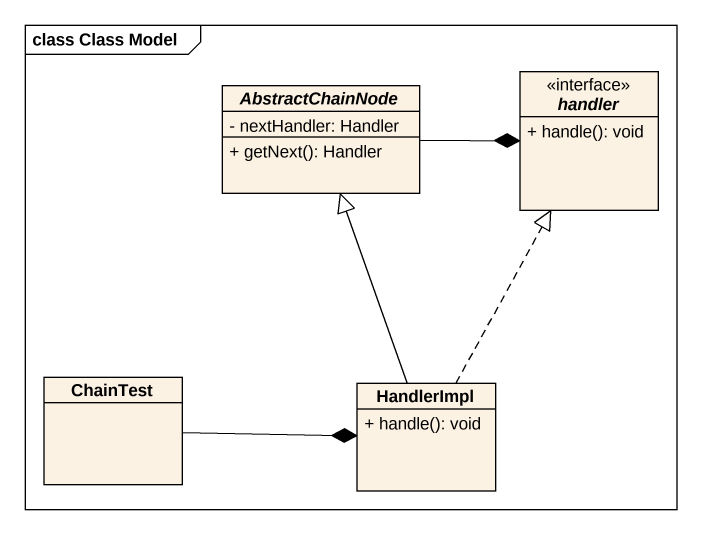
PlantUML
@startuml
mainframe class Class Model
hide circle
hide empty members
skinparam classAttributeIconSize 0
abstract class AbstractChainNode {
  - nextHandler: Handler
  + getNext(): Handler
}
interface handler <<interface>> {
  + handle(): void
}
class ChainTest
class HandlerImpl {
  + handle(): void
}
AbstractChainNode -right-* handler
ChainTest -right-* HandlerImpl
HandlerImpl -up-|> AbstractChainNode
HandlerImpl .up.|> handler
@enduml
